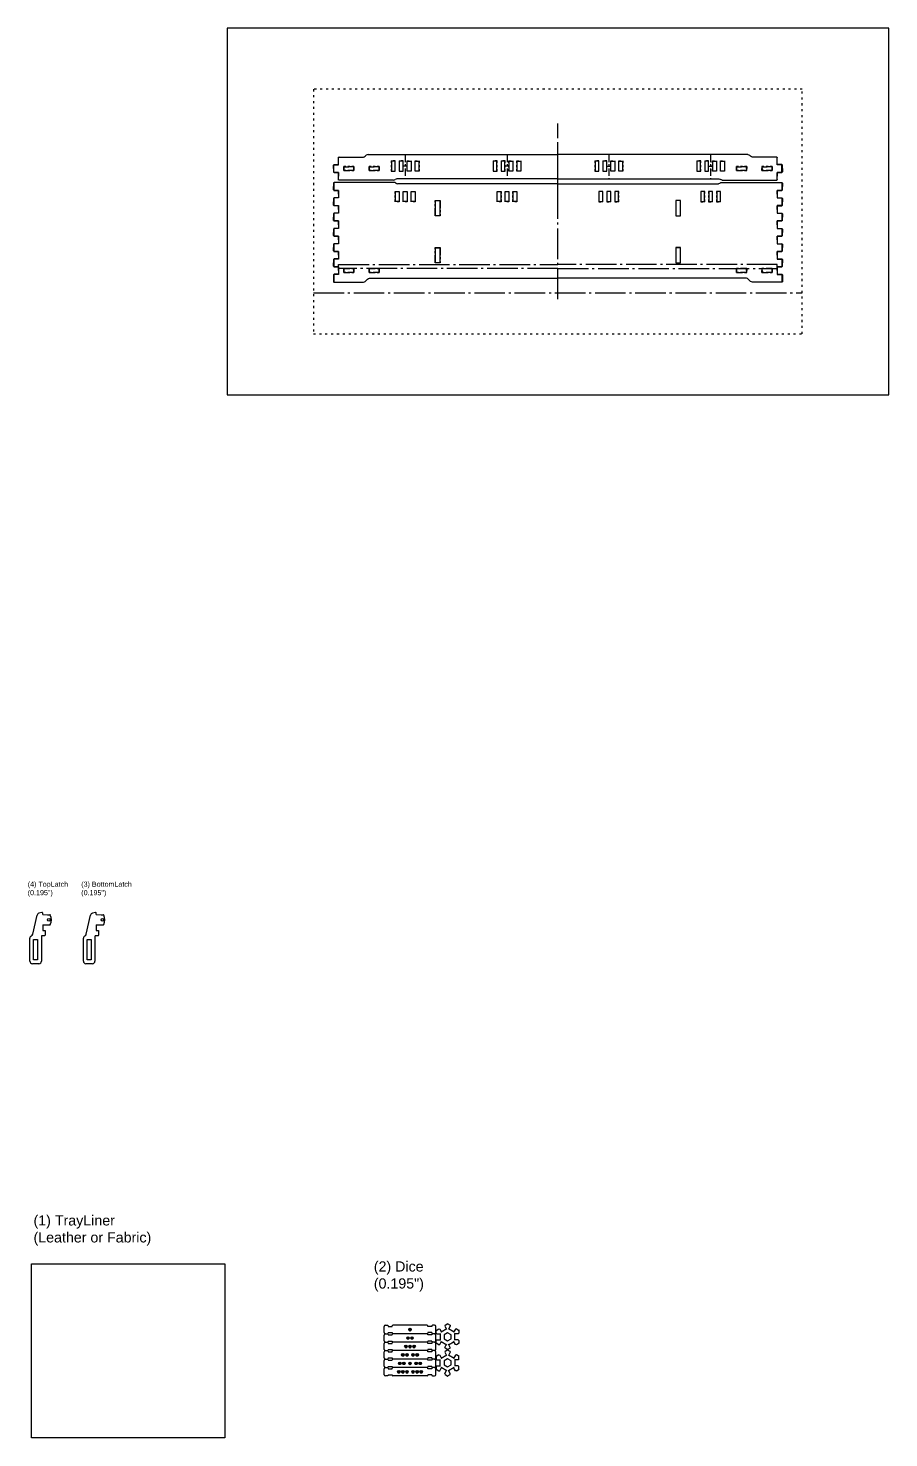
# Model space of a CAD drawing. Header units: inches. Extents: x -248 to 125, y -31 to 166.
# Drawn here: x -64.9 to -22.7, y -30.6 to 38.6 of the extents above; entities that cross this region are included whole.
import ezdxf

# ---------------------------------------------------------------- set-up
doc = ezdxf.new("R2010")
doc.units = ezdxf.units.IN
doc.header["$MEASUREMENT"] = 0
doc.linetypes.add('ACAD_ISO04W100', pattern=[30, 24, -3, 0, -3])
doc.linetypes.add('ACAD_ISO07W100', pattern=[3, 0, -3])
doc.layers.get('Defpoints').update_dxf_attribs({"color": 30})
doc.layers.add('CUT', color=1, linetype='Continuous')
doc.layers.add('ETCH', color=5, linetype='Continuous')
doc.styles.get("Standard").update_dxf_attribs({"font": 'arial.ttf'})

# ---------------------------------------------------------------- blocks, each defined once
blk = doc.blocks.new('Latch')
for p, q in [((-0.731, -0.707), (-0.516, 0.232)), ((-0.279, 0.364), (-0.427, 0.325)), ((-0.24, 0.26), (-0.24, 0.334)), ((-0.24, 0.26), (0, 0.25)), ((0, 0.25), (0.106, 0.25)), ((-0.24, -0.25), (0, -0.25)), ((-0.24, -0.25), (-0.24, -0.531)), ((-0.24, -0.531), (-0.12, -0.531)), ((-0.12, -0.531), (-0.12, -0.75)), ((0, -0.25), (0.106, -0.25)), ((-0.872, -2.031), (-0.872, -0.906)), ((-0.302, -0.812), (-0.302, -2.031)), ((-0.271, -0.781), (-0.271, -0.781)), ((-0.151, -0.781), (-0.271, -0.781)), ((-0.427, -2.156), (-0.747, -2.156))]:
    blk.add_line(p, q)
blk.add_lwpolyline([(-0.685, -1.969), (-0.685, -0.969), (-0.49, -0.969), (-0.49, -1.969)], close=True)
blk.add_circle((0.063, 0), 0.0625)
for centre, radius, start, end in [((-0.394, 0.204), 0.125, 105, 167.14906), ((-0.271, 0.334), 0.0312, 0, 105), ((0.106, 0.219), 0.0312, 25.94448, 90), ((-0.344, 0), 0.531, 334.05552, 25.94448), ((0.106, -0.219), 0.0312, 270, 334.05552), ((-0.747, -0.906), 0.125, 114.82594, 180), ((-0.852, -0.679), 0.125, 294.82594, 347.14906), ((-0.271, -0.812), 0.0312, 90, 180), ((-0.151, -0.75), 0.0312, 270, 0), ((-0.747, -2.031), 0.125, 180, 270), ((-0.427, -2.031), 0.125, 270, 0)]:
    blk.add_arc(centre, radius, start, end)
blk = doc.blocks.new('HingeHole')
at = {"layer": 'CUT', "ltscale": 0.003906}
for p, q in [((-0.0975, 0.495), (0.0975, 0.495)), ((0.0975, 0.005), (-0.0975, 0.005)), ((-0.0925, 0), (-0.0925, 0.5)), ((0.0925, 0.5), (0.0925, 0))]:
    blk.add_line(p, q, dxfattribs=at)
at = {"layer": 'Defpoints', "linetype": 'ACAD_ISO04W100', "ltscale": 0.003906}
for p, q in [((-0.0975, 0), (-0.0975, 0.5)), ((-0.0975, 0.5), (0.0975, 0.5)), ((0.0975, 0), (-0.0975, 0)), ((0.0975, 0.5), (0.0975, 0))]:
    blk.add_line(p, q, dxfattribs=at)
blk = doc.blocks.new('BraceHole_Quarter')
at = {"layer": 'CUT', "ltscale": 0.003906}
for p, q in [((-0.25, 0.0935), (0, 0.0935)), ((-0.246, 0), (-0.246, 0.0975))]:
    blk.add_line(p, q, dxfattribs=at)
at = {"layer": 'Defpoints', "linetype": 'ACAD_ISO04W100', "ltscale": 0.003906}
for p, q in [((-0.25, -0.0975), (-0.25, 0.0975)), ((-0.25, 0.0975), (0.25, 0.0975)), ((0.25, 0.0975), (0.25, -0.0975)), ((0.25, -0.0975), (-0.25, -0.0975))]:
    blk.add_line(p, q, dxfattribs=at)
blk = doc.blocks.new('BraceHole')
at = {"color": 0}
blk.add_blockref('BraceHole_Quarter', (0, 0), dxfattribs=at)
at = {"color": 0, "xscale": -1}
blk.add_blockref('BraceHole_Quarter', (0, 0), dxfattribs=at)
at = {"color": 0, "xscale": -1, "rotation": 180}
blk.add_blockref('BraceHole_Quarter', (0, 0), dxfattribs=at)
at = {"color": 0, "rotation": 180}
blk.add_blockref('BraceHole_Quarter', (0, 0), dxfattribs=at)
blk = doc.blocks.new('BraceHoles')
at = {"color": 0}
for p in [(0.5, 0), (1.75, 0)]:
    blk.add_blockref('BraceHole', p, dxfattribs=at)
blk = doc.blocks.new('Dovetail_Half')
for p, q in [((-0.25, 0.21375), (-0.25, 0.375)), ((-0.25, 0.21375), (-0.21875, 0.1825)), ((0, 0.1825), (-0.21875, 0.1825)), ((0, 0), (0, 0.1825))]:
    blk.add_line(p, q)
blk = doc.blocks.new('Bottom_Back_Half')
at = {"layer": 'CUT', "ltscale": 0.015625}
for p, q in [((-11.025, 6.229), (-11.025, 6.063)), ((-8.05, 6.26), (-10.994, 6.26)), ((0, 6.198), (-7.884, 6.198))]:
    blk.add_line(p, q, dxfattribs=at)
for points in [[(-5.793, 5.372), (-5.793, 4.628), (-6.017, 4.628), (-6.017, 5.372)], [(-5.793, 3.06), (-5.793, 2.316), (-6.017, 2.316), (-6.017, 3.06)]]:
    blk.add_lwpolyline(points, close=True, dxfattribs=at)
blk.add_lwpolyline([(-11.025, 1.563), (-11.025, 1.401, 0.414214), (-10.994, 1.37), (-9.55, 1.37, 0.198912), (-9.461, 1.407), (-9.347, 1.521, -0.198912), (-9.259, 1.558), (0, 1.558)], format="xyb", dxfattribs=at)
for centre, radius, start, end in [((-10.994, 6.229), 0.0312, 90, 180), ((-8.05, 6.135), 0.125, 48.59038, 90), ((-7.884, 6.323), 0.125, 228.59038, 270)]:
    blk.add_arc(centre, radius, start, end, dxfattribs=at)
at = {"layer": 'Defpoints', "linetype": 'ACAD_ISO04W100', "ltscale": 0.0625}
blk.add_line((0, 0.528), (0, 9.157), dxfattribs=at)
at = {"layer": 'Defpoints', "linetype": 'ACAD_ISO04W100', "ltscale": 0.015625}
for p, q in [((-11, 6.255), (-11, 5.875)), ((-11, 5.875), (-10.77, 5.875)), ((-10.77, 5.875), (-10.77, 5.5)), ((-10.77, 5.5), (-11, 5.5)), ((-11, 5.5), (-11, 5.125)), ((-11, 5.125), (-10.77, 5.125)), ((-10.77, 5.125), (-10.77, 4.75)), ((-10.77, 4.75), (-11, 4.75)), ((-11, 4.75), (-11, 4.375)), ((-11, 4.375), (-10.77, 4.375)), ((-10.77, 4.375), (-10.77, 4)), ((-10.77, 4), (-11, 4)), ((-11, 4), (-11, 3.625)), ((-11, 3.625), (-10.77, 3.625)), ((-10.77, 3.625), (-10.77, 3.25)), ((-10.77, 3.25), (-11, 3.25)), ((-11, 3.25), (-11, 2.875)), ((-11, 2.875), (-10.77, 2.875)), ((-10.77, 2.875), (-10.77, 2.5)), ((-10.77, 2.5), (-11, 2.5)), ((-11, 2.5), (-11, 2.125)), ((-11, 2.125), (-10.77, 2.125)), ((-10.77, 2.125), (-10.77, 1.75)), ((-10.77, 1.75), (-11, 1.75)), ((-11, 1.75), (-11, 1.375))]:
    blk.add_line(p, q, dxfattribs=at)
for points in [[(-5.79, 5.375), (-5.79, 4.625), (-6.02, 4.625), (-6.02, 5.375)], [(-5.79, 3.063), (-5.79, 2.313), (-6.02, 2.313), (-6.02, 3.063)]]:
    blk.add_lwpolyline(points, close=True, dxfattribs=at)
at = {"layer": 'Defpoints', "linetype": 'ACAD_ISO04W100', "ltscale": 0.0625}
blk.add_lwpolyline([(0, 2.035), (-10.77, 2.035), (-10.77, 2.23), (0, 2.23)], dxfattribs=at)
at = {"rotation": 180}
for p in [(-7.89, 5.817), (-7.5, 5.817), (-7.11, 5.817), (-2.89, 5.817), (-2.5, 5.817), (-2.11, 5.817)]:
    blk.add_blockref('HingeHole', p, dxfattribs=at)
blk.add_blockref('BraceHoles', (-10.77, 1.938))
at = {"layer": 'CUT'}
for p in [(-10.775, 5.688), (-10.775, 4.938), (-10.775, 4.188), (-10.775, 3.438), (-10.775, 2.688), (-10.775, 1.938)]:
    blk.add_blockref('Dovetail_Half', p, dxfattribs=at)
at = {"layer": 'CUT', "xscale": -1, "rotation": 180}
for p in [(-10.775, 5.688), (-10.775, 4.938), (-10.775, 4.188), (-10.775, 3.438), (-10.775, 2.688), (-10.775, 1.938)]:
    blk.add_blockref('Dovetail_Half', p, dxfattribs=at)
blk = doc.blocks.new('Bottom_Back_Full')
blk.add_blockref('Bottom_Back_Half', (0, -1.375))
at = {"xscale": -1}
blk.add_blockref('Bottom_Back_Half', (0, -1.375), dxfattribs=at)
blk = doc.blocks.new('Dovetail_Out_Half')
for p, q in [((-0.01, 0.16125), (0.02125, 0.1925)), ((-0.01, 0), (-0.01, 0.16125)), ((0.02125, 0.1925), (0.24, 0.1925)), ((0.24, 0.1925), (0.24, 0.375))]:
    blk.add_line(p, q)
blk = doc.blocks.new('Lid_Top_Back_Half')
at = {"layer": 'CUT'}
for p, q in [((8.07, 0.005), (10.744, 0.005)), ((0, -0.058), (7.904, -0.058)), ((10.775, -0.026), (10.775, -0.188)), ((9.325, -1.255), (0, -1.255)), ((9.465, -1.167), (9.414, -1.218)), ((10.744, -1.13), (9.554, -1.13)), ((10.775, -0.938), (10.775, -1.099))]:
    blk.add_line(p, q, dxfattribs=at)
for centre, radius, start, end in [((8.07, -0.12), 0.125, 90, 131.40962), ((10.744, -0.026), 0.0312, 0, 90), ((7.904, 0.067), 0.125, 270, 311.40962), ((9.325, -1.13), 0.125, 270, 315), ((9.554, -1.255), 0.125, 90, 135), ((10.744, -1.099), 0.0312, 270, 0)]:
    blk.add_arc(centre, radius, start, end, dxfattribs=at)
at = {"layer": 'Defpoints', "linetype": 'ACAD_ISO04W100', "ltscale": 0.0625}
blk.add_line((0, 1.128), (0, -1.738), dxfattribs=at)
at = {"layer": 'Defpoints', "linetype": 'ACAD_ISO04W100', "ltscale": 0.015625}
for p, q in [((2.403, -0.687), (2.598, -0.687)), ((2.5, -1.25), (2.5, -0.063)), ((7.403, -0.687), (7.598, -0.687)), ((7.5, -1.25), (7.5, -0.063)), ((10.77, 0), (10.77, -0.375)), ((10.77, -0.375), (11, -0.375)), ((11, -0.375), (11, -0.75)), ((11, -0.75), (10.77, -0.75)), ((10.77, -0.75), (10.77, -1.125))]:
    blk.add_line(p, q, dxfattribs=at)
at = {"rotation": 180}
for p in [(1.915, -0.437), (2.305, -0.437), (6.915, -0.437), (7.305, -0.437)]:
    blk.add_blockref('HingeHole', p, dxfattribs=at)
at = {"xscale": -1, "rotation": 180}
for p in [(2.695, -0.437), (3.085, -0.437), (7.695, -0.437), (8.085, -0.437)]:
    blk.add_blockref('HingeHole', p, dxfattribs=at)
at = {"xscale": -1}
blk.add_blockref('BraceHoles', (10.77, -0.563), dxfattribs=at)
at = {"layer": 'CUT', "xscale": -1}
blk.add_blockref('Dovetail_Out_Half', (11.015, -0.563), dxfattribs=at)
at = {"layer": 'CUT', "rotation": 180}
blk.add_blockref('Dovetail_Out_Half', (11.015, -0.563), dxfattribs=at)
blk = doc.blocks.new('Lid_Top_Back')
at = {"xscale": -1}
blk.add_blockref('Lid_Top_Back_Half', (0, 0), dxfattribs=at)
blk.add_blockref('Lid_Top_Back_Half', (0, 0))

msp = doc.modelspace()

# ---------------------------------------------------------------- hatches: boundary and pattern name
at = {"layer": 'ETCH'}
h = msp.add_hatch(dxfattribs=at)
h.set_pattern_fill('ANSI31', color=256, scale=0.125, angle=315)
h.set_pattern_definition([(0, (-46.168232, -25.33303), (4e-18, 0.015625), [])])
h.paths.add_polyline_path([(-46.23073, -25.33303, 1), (-46.10573, -25.33303, 1)])
h = msp.add_hatch(dxfattribs=at)
h.set_pattern_fill('ANSI31', color=256, scale=0.125, angle=315)
h.set_pattern_definition([(0, (-46.368232, -26.162697), (4e-18, 0.015625), [])])
h.paths.add_polyline_path([(-46.43073, -26.1627, 1), (-46.30573, -26.1627, 1)])
h = msp.add_hatch(dxfattribs=at)
h.set_pattern_fill('ANSI31', color=256, scale=0.125, angle=315)
h.set_pattern_definition([(0, (-46.268232, -25.747863), (4e-18, 0.015625), [])])
h.paths.add_polyline_path([(-46.33073, -25.74786, 1), (-46.20573, -25.74786, 1)])
h = msp.add_hatch(dxfattribs=at)
h.set_pattern_fill('ANSI31', color=256, scale=0.125, angle=315)
h.set_pattern_definition([(0, (-46.168232, -26.162697), (4e-18, 0.015625), [])])
h.paths.add_polyline_path([(-46.23073, -26.1627, 1), (-46.10573, -26.1627, 1)])
h = msp.add_hatch(dxfattribs=at)
h.set_pattern_fill('ANSI31', color=256, scale=0.125, angle=315)
h.set_pattern_definition([(0, (-46.068232, -25.747863), (4e-18, 0.015625), [])])
h.paths.add_polyline_path([(-46.13073, -25.74786, 1), (-46.00573, -25.74786, 1)])
h = msp.add_hatch(dxfattribs=at)
h.set_pattern_fill('ANSI31', color=256, scale=0.125, angle=315)
h.set_pattern_definition([(0, (-45.968232, -26.162697), (4e-18, 0.015625), [])])
h.paths.add_polyline_path([(-46.03073, -26.1627, 1), (-45.90573, -26.1627, 1)])
h = msp.add_hatch(dxfattribs=at)
h.set_pattern_fill('ANSI31', color=256, scale=0.125, angle=315)
h.set_pattern_definition([(0, (-46.668232, -26.992364), (4e-18, 0.015625), [])])
h.paths.add_polyline_path([(-46.73073, -26.99236, 1), (-46.60573, -26.99236, 1)])
h = msp.add_hatch(dxfattribs=at)
h.set_pattern_fill('ANSI31', color=256, scale=0.125, angle=315)
h.set_pattern_definition([(0, (-46.518232, -26.57753), (4e-18, 0.015625), [])])
h.paths.add_polyline_path([(-46.58073, -26.57753, 1), (-46.45573, -26.57753, 1)])
h = msp.add_hatch(dxfattribs=at)
h.set_pattern_fill('ANSI31', color=256, scale=0.125, angle=315)
h.set_pattern_definition([(0, (-46.468232, -26.992364), (4e-18, 0.015625), [])])
h.paths.add_polyline_path([(-46.53073, -26.99236, 1), (-46.40573, -26.99236, 1)])
h = msp.add_hatch(dxfattribs=at)
h.set_pattern_fill('ANSI31', color=256, scale=0.125, angle=315)
h.set_pattern_definition([(0, (-46.318232, -26.57753), (4e-18, 0.015625), [])])
h.paths.add_polyline_path([(-46.38073, -26.57753, 1), (-46.25573, -26.57753, 1)])
h = msp.add_hatch(dxfattribs=at)
h.set_pattern_fill('ANSI31', color=256, scale=0.125, angle=315)
h.set_pattern_definition([(0, (-46.168232, -26.992364), (4e-18, 0.015625), [])])
h.paths.add_polyline_path([(-46.23073, -26.99236, 1), (-46.10573, -26.99236, 1)])
h = msp.add_hatch(dxfattribs=at)
h.set_pattern_fill('ANSI31', color=256, scale=0.125, angle=315)
h.set_pattern_definition([(0, (-46.018232, -26.57753), (4e-18, 0.015625), [])])
h.paths.add_polyline_path([(-46.08073, -26.57753, 1), (-45.95573, -26.57753, 1)])
h = msp.add_hatch(dxfattribs=at)
h.set_pattern_fill('ANSI31', color=256, scale=0.125, angle=315)
h.set_pattern_definition([(0, (-45.868232, -26.992364), (4e-18, 0.015625), [])])
h.paths.add_polyline_path([(-45.93073, -26.99236, 1), (-45.80573, -26.99236, 1)])
h = msp.add_hatch(dxfattribs=at)
h.set_pattern_fill('ANSI31', color=256, scale=0.125, angle=315)
h.set_pattern_definition([(0, (-45.818232, -26.57753), (4e-18, 0.015625), [])])
h.paths.add_polyline_path([(-45.88073, -26.57753, 1), (-45.75573, -26.57753, 1)])
h = msp.add_hatch(dxfattribs=at)
h.set_pattern_fill('ANSI31', color=256, scale=0.125, angle=315)
h.set_pattern_definition([(0, (-45.668232, -26.992364), (4e-18, 0.015625), [])])
h.paths.add_polyline_path([(-45.73073, -26.99236, 1), (-45.60573, -26.99236, 1)])
h = msp.add_hatch(dxfattribs=at)
h.set_pattern_fill('ANSI31', color=256, scale=0.125, angle=315)
h.set_pattern_definition([(0, (-46.718232, -27.407197), (4e-18, 0.015625), [])])
h.paths.add_polyline_path([(-46.78073, -27.4072, 1), (-46.65573, -27.4072, 1)])
h = msp.add_hatch(dxfattribs=at)
h.set_pattern_fill('ANSI31', color=256, scale=0.125, angle=315)
h.set_pattern_definition([(0, (-46.518232, -27.407197), (4e-18, 0.015625), [])])
h.paths.add_polyline_path([(-46.58073, -27.4072, 1), (-46.45573, -27.4072, 1)])
h = msp.add_hatch(dxfattribs=at)
h.set_pattern_fill('ANSI31', color=256, scale=0.125, angle=315)
h.set_pattern_definition([(0, (-46.318232, -27.407197), (4e-18, 0.015625), [])])
h.paths.add_polyline_path([(-46.38073, -27.4072, 1), (-46.25573, -27.4072, 1)])
h = msp.add_hatch(dxfattribs=at)
h.set_pattern_fill('ANSI31', color=256, scale=0.125, angle=315)
h.set_pattern_definition([(0, (-46.018232, -27.407197), (4e-18, 0.015625), [])])
h.paths.add_polyline_path([(-46.08073, -27.4072, 1), (-45.95573, -27.4072, 1)])
h = msp.add_hatch(dxfattribs=at)
h.set_pattern_fill('ANSI31', color=256, scale=0.125, angle=315)
h.set_pattern_definition([(0, (-45.818232, -27.407197), (4e-18, 0.015625), [])])
h.paths.add_polyline_path([(-45.88073, -27.4072, 1), (-45.75573, -27.4072, 1)])
h = msp.add_hatch(dxfattribs=at)
h.set_pattern_fill('ANSI31', color=256, scale=0.125, angle=315)
h.set_pattern_definition([(0, (-45.618232, -27.407197), (4e-18, 0.015625), [])])
h.paths.add_polyline_path([(-45.68073, -27.4072, 1), (-45.55573, -27.4072, 1)])

# ---------------------------------------------------------------- linework, layer by layer
at = {"layer": 'CUT'}
for p, q in [((-47.43823, -25.47795), (-47.43823, -25.18811)), ((-47.43823, -25.89278), (-47.43823, -25.60295)), ((-47.37573, -25.12561), (-47.27448, -25.12561)), ((-47.37573, -25.54045), (-47.27448, -25.54045)), ((-47.24323, -25.15686), (-47.27448, -25.12561)), ((-47.27448, -25.54045), (-47.24323, -25.5092)), ((-47.27448, -25.54045), (-47.24323, -25.5717)), ((-47.24323, -25.15686), (-47.24323, -25.1819)), ((-47.24323, -25.1819), (-47.04823, -25.1819)), ((-47.24323, -25.48416), (-47.04823, -25.48416)), ((-47.24323, -25.48416), (-47.24323, -25.5092)), ((-47.24323, -25.5717), (-47.24323, -25.59674)), ((-47.24323, -25.59674), (-47.04823, -25.59674)), ((-47.04823, -25.15686), (-47.01698, -25.12561)), ((-47.04823, -25.1819), (-47.04823, -25.15686)), ((-47.04823, -25.48416), (-47.04823, -25.5092)), ((-47.01698, -25.54045), (-47.04823, -25.5092)), ((-47.01698, -25.54045), (-47.04823, -25.5717)), ((-47.04823, -25.59674), (-47.04823, -25.5717)), ((-45.31948, -25.12561), (-47.01698, -25.12561)), ((-45.31948, -25.54045), (-47.01698, -25.54045)), ((-45.28823, -25.15686), (-45.31948, -25.12561)), ((-45.31948, -25.54045), (-45.28823, -25.5092)), ((-45.31948, -25.54045), (-45.28823, -25.5717)), ((-45.28823, -25.1819), (-45.28823, -25.15686)), ((-45.09323, -25.1819), (-45.28823, -25.1819)), ((-45.09323, -25.48416), (-45.28823, -25.48416)), ((-45.28823, -25.48416), (-45.28823, -25.5092)), ((-45.28823, -25.59674), (-45.28823, -25.5717)), ((-45.09323, -25.59674), (-45.28823, -25.59674)), ((-45.09323, -25.15686), (-45.06198, -25.12561)), ((-45.09323, -25.15686), (-45.09323, -25.1819)), ((-45.09323, -25.48416), (-45.09323, -25.5092)), ((-45.09323, -25.5092), (-45.06198, -25.54045)), ((-45.06198, -25.54045), (-45.09323, -25.5717)), ((-45.09323, -25.5717), (-45.09323, -25.59674)), ((-44.96073, -25.12561), (-45.06198, -25.12561)), ((-44.96073, -25.54045), (-45.06198, -25.54045)), ((-44.89823, -25.47795), (-44.89823, -25.18811)), ((-44.89823, -25.89278), (-44.89823, -25.60295)), ((-44.89099, -25.37585), (-44.75395, -25.29673)), ((-44.87746, -25.51066), (-44.87746, -25.35241)), ((-44.87746, -25.51066), (-44.84621, -25.54191)), ((-44.84621, -25.54191), (-44.66684, -25.54191)), ((-44.75395, -25.29673), (-44.71126, -25.30817)), ((-44.71126, -25.30817), (-44.62157, -25.46351)), ((-44.68246, -25.52629), (-44.68246, -25.84979)), ((-44.36276, -25.29604), (-44.64291, -25.45779)), ((-44.44672, -25.11935), (-44.45816, -25.16204)), ((-44.45816, -25.16204), (-44.36847, -25.31738)), ((-44.44672, -25.11935), (-44.30968, -25.04023)), ((-44.33674, -25.04023), (-44.19969, -25.11935)), ((-44.0035, -25.45779), (-44.28366, -25.29604)), ((-44.18825, -25.16204), (-44.27794, -25.31738)), ((-44.19969, -25.11935), (-44.18825, -25.16204)), ((-43.93516, -25.30817), (-44.02484, -25.46351)), ((-43.8002, -25.54191), (-43.97958, -25.54191)), ((-43.96395, -25.84979), (-43.96395, -25.52629)), ((-43.89247, -25.29673), (-43.93516, -25.30817)), ((-43.89247, -25.29673), (-43.75542, -25.37585)), ((-43.76895, -25.51066), (-43.8002, -25.54191)), ((-43.76895, -25.35241), (-43.76895, -25.51066)), ((-47.43823, -26.30761), (-47.43823, -26.01778)), ((-47.37573, -25.95528), (-47.27448, -25.95528)), ((-47.27448, -25.95528), (-47.24323, -25.92403)), ((-47.27448, -25.95528), (-47.24323, -25.98653)), ((-47.24323, -25.89899), (-47.04823, -25.89899)), ((-47.24323, -25.89899), (-47.24323, -25.92403)), ((-47.24323, -25.98653), (-47.24323, -26.01157)), ((-47.24323, -26.01157), (-47.04823, -26.01157)), ((-47.04823, -25.89899), (-47.04823, -25.92403)), ((-47.01698, -25.95528), (-47.04823, -25.92403)), ((-47.01698, -25.95528), (-47.04823, -25.98653)), ((-47.04823, -26.01157), (-47.04823, -25.98653)), ((-45.31948, -25.95528), (-47.01698, -25.95528)), ((-45.31948, -25.95528), (-45.28823, -25.92403)), ((-45.28823, -25.98653), (-45.31948, -25.95528)), ((-45.09323, -25.89899), (-45.28823, -25.89899)), ((-45.28823, -25.89899), (-45.28823, -25.92403)), ((-45.28823, -26.01157), (-45.28823, -25.98653)), ((-45.09323, -26.01157), (-45.28823, -26.01157)), ((-45.09323, -25.89899), (-45.09323, -25.92403)), ((-45.06198, -25.95528), (-45.09323, -25.92403)), ((-45.06198, -25.95528), (-45.09323, -25.98653)), ((-45.09323, -25.98653), (-45.09323, -26.01157)), ((-44.96073, -25.95528), (-45.06198, -25.95528)), ((-44.89823, -26.30761), (-44.89823, -26.01778)), ((-44.75395, -26.07935), (-44.89099, -26.00023)), ((-44.87746, -25.86541), (-44.84621, -25.83416)), ((-44.87746, -26.02366), (-44.87746, -25.86541)), ((-44.84621, -25.83416), (-44.66684, -25.83416)), ((-44.75395, -26.07935), (-44.71126, -26.06791)), ((-44.71126, -26.06791), (-44.62157, -25.91257)), ((-44.64291, -25.91829), (-44.36276, -26.08004)), ((-44.45816, -26.21404), (-44.36847, -26.0587)), ((-44.44672, -26.25673), (-44.45816, -26.21404)), ((-44.30968, -26.33585), (-44.44672, -26.25673)), ((-44.19969, -26.25673), (-44.33674, -26.33585)), ((-44.28366, -26.08004), (-44.0035, -25.91829)), ((-44.18825, -26.21404), (-44.27794, -26.0587)), ((-44.19969, -26.25673), (-44.18825, -26.21404)), ((-43.93516, -26.06791), (-44.02484, -25.91257)), ((-43.8002, -25.83416), (-43.97958, -25.83416)), ((-43.89247, -26.07935), (-43.93516, -26.06791)), ((-43.75542, -26.00023), (-43.89247, -26.07935)), ((-43.76895, -25.86541), (-43.8002, -25.83416)), ((-43.76895, -25.86541), (-43.76895, -26.02366)), ((-47.43823, -26.72245), (-47.43823, -26.43261)), ((-47.43823, -27.13728), (-47.43823, -26.84745)), ((-47.37573, -26.37011), (-47.27448, -26.37011)), ((-47.37573, -26.78495), (-47.27448, -26.78495)), ((-47.27448, -26.37011), (-47.24323, -26.33886)), ((-47.27448, -26.37011), (-47.24323, -26.40136)), ((-47.27448, -26.78495), (-47.24323, -26.7537)), ((-47.27448, -26.78495), (-47.24323, -26.8162)), ((-47.24323, -26.31382), (-47.04823, -26.31382)), ((-47.24323, -26.31382), (-47.24323, -26.33886)), ((-47.24323, -26.40136), (-47.24323, -26.42641)), ((-47.24323, -26.42641), (-47.04823, -26.42641)), ((-47.24323, -26.72866), (-47.04823, -26.72866)), ((-47.24323, -26.72866), (-47.24323, -26.7537)), ((-47.24323, -26.8162), (-47.24323, -26.84124)), ((-47.24323, -26.84124), (-47.04823, -26.84124)), ((-47.04823, -26.31382), (-47.04823, -26.33886)), ((-47.01698, -26.37011), (-47.04823, -26.33886)), ((-47.01698, -26.37011), (-47.04823, -26.40136)), ((-47.04823, -26.42641), (-47.04823, -26.40136)), ((-47.04823, -26.72866), (-47.04823, -26.7537)), ((-47.01698, -26.78495), (-47.04823, -26.7537)), ((-47.01698, -26.78495), (-47.04823, -26.8162)), ((-47.04823, -26.84124), (-47.04823, -26.8162)), ((-45.31948, -26.37011), (-47.01698, -26.37011)), ((-45.31948, -26.78495), (-47.01698, -26.78495)), ((-45.31948, -26.37011), (-45.28823, -26.33886)), ((-45.31948, -26.37011), (-45.28823, -26.40136)), ((-45.31948, -26.78495), (-45.28823, -26.7537)), ((-45.31948, -26.78495), (-45.28823, -26.8162)), ((-45.09323, -26.31382), (-45.28823, -26.31382)), ((-45.28823, -26.31382), (-45.28823, -26.33886)), ((-45.28823, -26.42641), (-45.28823, -26.40136)), ((-45.09323, -26.42641), (-45.28823, -26.42641)), ((-45.09323, -26.72866), (-45.28823, -26.72866)), ((-45.28823, -26.72866), (-45.28823, -26.7537)), ((-45.28823, -26.84124), (-45.28823, -26.8162)), ((-45.09323, -26.84124), (-45.28823, -26.84124)), ((-45.09323, -26.31382), (-45.09323, -26.33886)), ((-45.06198, -26.37011), (-45.09323, -26.33886)), ((-45.06198, -26.37011), (-45.09323, -26.40136)), ((-45.09323, -26.40136), (-45.09323, -26.42641)), ((-45.09323, -26.72866), (-45.09323, -26.7537)), ((-45.06198, -26.78495), (-45.09323, -26.7537)), ((-45.06198, -26.78495), (-45.09323, -26.8162)), ((-45.09323, -26.8162), (-45.09323, -26.84124)), ((-44.96073, -26.37011), (-45.06198, -26.37011)), ((-44.96073, -26.78495), (-45.06198, -26.78495)), ((-44.89823, -26.72245), (-44.89823, -26.43261)), ((-44.89823, -27.13728), (-44.89823, -26.84745)), ((-44.75395, -26.5833), (-44.89099, -26.66243)), ((-44.87746, -26.63899), (-44.87746, -26.79724)), ((-44.87746, -26.79724), (-44.84621, -26.82849)), ((-44.84621, -26.82849), (-44.66684, -26.82849)), ((-44.75395, -26.5833), (-44.71126, -26.59474)), ((-44.71126, -26.59474), (-44.62157, -26.75008)), ((-44.68246, -27.13636), (-44.68246, -26.81286)), ((-44.64291, -26.74436), (-44.36276, -26.58261)), ((-44.44672, -26.40593), (-44.45816, -26.44861)), ((-44.45816, -26.44861), (-44.36847, -26.60396)), ((-44.30968, -26.3268), (-44.44672, -26.40593)), ((-44.19969, -26.40593), (-44.33674, -26.3268)), ((-44.28366, -26.58261), (-44.0035, -26.74436)), ((-44.18825, -26.44861), (-44.27794, -26.60396)), ((-44.19969, -26.40593), (-44.18825, -26.44861)), ((-43.93516, -26.59474), (-44.02484, -26.75008)), ((-43.8002, -26.82849), (-43.97958, -26.82849)), ((-43.96395, -26.81286), (-43.96395, -27.13636)), ((-43.89247, -26.5833), (-43.93516, -26.59474)), ((-43.75542, -26.66243), (-43.89247, -26.5833)), ((-43.76895, -26.79724), (-43.8002, -26.82849)), ((-43.76895, -26.79724), (-43.76895, -26.63899)), ((-47.43823, -27.55211), (-47.43823, -27.26228)), ((-47.37573, -27.19978), (-47.27448, -27.19978)), ((-47.27448, -27.61461), (-47.37573, -27.61461)), ((-47.27448, -27.19978), (-47.24323, -27.16853)), ((-47.24323, -27.23103), (-47.27448, -27.19978)), ((-47.24323, -27.58336), (-47.27448, -27.61461)), ((-47.24323, -27.14349), (-47.04823, -27.14349)), ((-47.24323, -27.14349), (-47.24323, -27.16853)), ((-47.24323, -27.23103), (-47.24323, -27.25607)), ((-47.24323, -27.25607), (-47.04823, -27.25607)), ((-47.24323, -27.55832), (-47.04823, -27.55832)), ((-47.24323, -27.55832), (-47.24323, -27.58336)), ((-47.04823, -27.14349), (-47.04823, -27.16853)), ((-47.04823, -27.16853), (-47.01698, -27.19978)), ((-47.01698, -27.19978), (-47.04823, -27.23103)), ((-47.04823, -27.25607), (-47.04823, -27.23103)), ((-47.04823, -27.55832), (-47.04823, -27.58336)), ((-47.04823, -27.58336), (-47.01698, -27.61461)), ((-45.31948, -27.19978), (-47.01698, -27.19978)), ((-45.31948, -27.61461), (-47.01698, -27.61461)), ((-45.31948, -27.19978), (-45.28823, -27.16853)), ((-45.28823, -27.23103), (-45.31948, -27.19978)), ((-45.31948, -27.61461), (-45.28823, -27.58336)), ((-45.09323, -27.14349), (-45.28823, -27.14349)), ((-45.28823, -27.14349), (-45.28823, -27.16853)), ((-45.28823, -27.25607), (-45.28823, -27.23103)), ((-45.09323, -27.25607), (-45.28823, -27.25607)), ((-45.09323, -27.55832), (-45.28823, -27.55832)), ((-45.28823, -27.55832), (-45.28823, -27.58336)), ((-45.09323, -27.14349), (-45.09323, -27.16853)), ((-45.09323, -27.16853), (-45.06198, -27.19978)), ((-45.09323, -27.23103), (-45.06198, -27.19978)), ((-45.09323, -27.23103), (-45.09323, -27.25607)), ((-45.09323, -27.55832), (-45.09323, -27.58336)), ((-45.09323, -27.58336), (-45.06198, -27.61461)), ((-44.96073, -27.19978), (-45.06198, -27.19978)), ((-45.06198, -27.61461), (-44.96073, -27.61461)), ((-44.89823, -27.55211), (-44.89823, -27.26228)), ((-44.89099, -27.2868), (-44.75395, -27.36593)), ((-44.87746, -27.15199), (-44.84621, -27.12074)), ((-44.87746, -27.15199), (-44.87746, -27.31024)), ((-44.84621, -27.12074), (-44.66684, -27.12074)), ((-44.75395, -27.36593), (-44.71126, -27.35449)), ((-44.71126, -27.35449), (-44.62157, -27.19914)), ((-44.36276, -27.36661), (-44.64291, -27.20486)), ((-44.45816, -27.50061), (-44.36847, -27.34527)), ((-44.44672, -27.5433), (-44.45816, -27.50061)), ((-44.44672, -27.5433), (-44.30968, -27.62243)), ((-44.33674, -27.62243), (-44.19969, -27.5433)), ((-44.0035, -27.20486), (-44.28366, -27.36661)), ((-44.18825, -27.50061), (-44.27794, -27.34527)), ((-44.19969, -27.5433), (-44.18825, -27.50061)), ((-43.93516, -27.35449), (-44.02484, -27.19914)), ((-43.8002, -27.12074), (-43.97958, -27.12074)), ((-43.89247, -27.36593), (-43.93516, -27.35449)), ((-43.89247, -27.36593), (-43.75542, -27.2868)), ((-43.76895, -27.15199), (-43.8002, -27.12074)), ((-43.76895, -27.31024), (-43.76895, -27.15199))]:
    msp.add_line(p, q, dxfattribs=at)
for points in [[(-64.7574, -22.10966), (-55.2574, -22.10966), (-55.2574, -30.64966), (-64.7574, -30.64966)], [(-44.32321, -25.48971), (-44.49496, -25.58888), (-44.49496, -25.7872), (-44.32321, -25.88637), (-44.15145, -25.7872), (-44.15145, -25.58888)], [(-44.32321, -26.77629), (-44.49496, -26.87545), (-44.49496, -27.07378), (-44.32321, -27.17294), (-44.15145, -27.07378), (-44.15145, -26.87545)]]:
    msp.add_lwpolyline(points, close=True, dxfattribs=at)
for centre, start, end in [((-47.37573, -25.18811), 90, 180), ((-47.37573, -25.47795), 180, 270), ((-47.37573, -25.60295), 90, 180), ((-44.96073, -25.18811), 0, 90), ((-44.96073, -25.47795), 270, 0), ((-44.96073, -25.60295), 0, 90), ((-47.37573, -25.89278), 180, 270), ((-47.37573, -26.01778), 90, 180), ((-47.37573, -26.30761), 270, 270), ((-44.96073, -25.89278), 270, 0), ((-44.96073, -26.01778), 0, 90), ((-47.37573, -26.30761), 180, 270), ((-47.37573, -26.43261), 90, 180), ((-47.37573, -26.72245), 180, 270), ((-47.37573, -26.84745), 90, 180), ((-44.96073, -26.30761), 270, 0), ((-44.96073, -26.43261), 0, 90), ((-44.96073, -26.72245), 270, 0), ((-44.96073, -26.84745), 0, 90), ((-47.37573, -27.13728), 180, 270), ((-47.37573, -27.26228), 90, 180), ((-47.37573, -27.55211), 180, 270), ((-44.96073, -27.13728), 270, 0), ((-44.96073, -27.26228), 0, 90), ((-44.96073, -27.55211), 270, 0)]:
    msp.add_arc(centre, 0.0625, start, end, dxfattribs=at)
at = {"layer": 'Defpoints', "linetype": 'ACAD_ISO04W100', "ltscale": 0.0625}
msp.add_line((-50.90474, 25.55573), (-26.90474, 25.55573), dxfattribs=at)
at = {"layer": 'Defpoints'}
msp.add_lwpolyline([(-55.15474, 20.55573), (-22.65474, 20.55573), (-22.65474, 38.55573), (-55.15474, 38.55573)], close=True, dxfattribs=at)
at = {"layer": 'Defpoints', "linetype": 'ACAD_ISO07W100', "ltscale": 0.0625}
msp.add_lwpolyline([(-50.90474, 23.55573), (-26.90474, 23.55573), (-26.90474, 35.55573), (-50.90474, 35.55573)], close=True, dxfattribs=at)
at = {"layer": 'ETCH'}
for centre in [(-46.16823, -25.33303), (-46.36823, -26.1627), (-46.26823, -25.74786), (-46.16823, -26.1627), (-46.06823, -25.74786), (-45.96823, -26.1627), (-46.66823, -26.99236), (-46.51823, -26.57753), (-46.46823, -26.99236), (-46.31823, -26.57753), (-46.16823, -26.99236), (-46.01823, -26.57753), (-45.86823, -26.99236), (-45.81823, -26.57753), (-45.66823, -26.99236), (-46.71823, -27.4072), (-46.51823, -27.4072), (-46.31823, -27.4072), (-46.01823, -27.4072), (-45.81823, -27.4072), (-45.61823, -27.4072)]:
    msp.add_circle(centre, 0.0625, dxfattribs=at)

# ---------------------------------------------------------------- block references
at = {"layer": 'CUT'}
for name, p in [('Bottom_Back_Full', (-38.90474, 26.09535)), ('Latch', (-63.96445, -5.21931)), ('Latch', (-61.33743, -5.21931))]:
    msp.add_blockref(name, p, dxfattribs=at)
at = {"layer": 'CUT', "rotation": 180}
msp.add_blockref('Lid_Top_Back', (-38.90474, 31.10035), dxfattribs=at)

# ---------------------------------------------------------------- texts
at = {"layer": 'Defpoints', "attachment_point": 1}
for s, insert, char_height in [('(4) TopLatch^J(0.195")', (-64.93987, -3.34365), 0.25), ('(3) BottomLatch^J(0.195")', (-62.31285, -3.34365), 0.25), ('(1) TrayLiner\\P\\pt4;(Leather or Fabric)', (-64.65627, -19.72554), 0.5), ('\\pt4;(2) Dice^J(0.195")', (-47.94527, -21.98755), 0.5)]:
    msp.add_mtext_dynamic_manual_height_columns(s, width=6.4318709, gutter_width=1, heights=[0], dxfattribs=dict(at, insert=insert, char_height=char_height))

doc.saveas('drawing.dxf')
